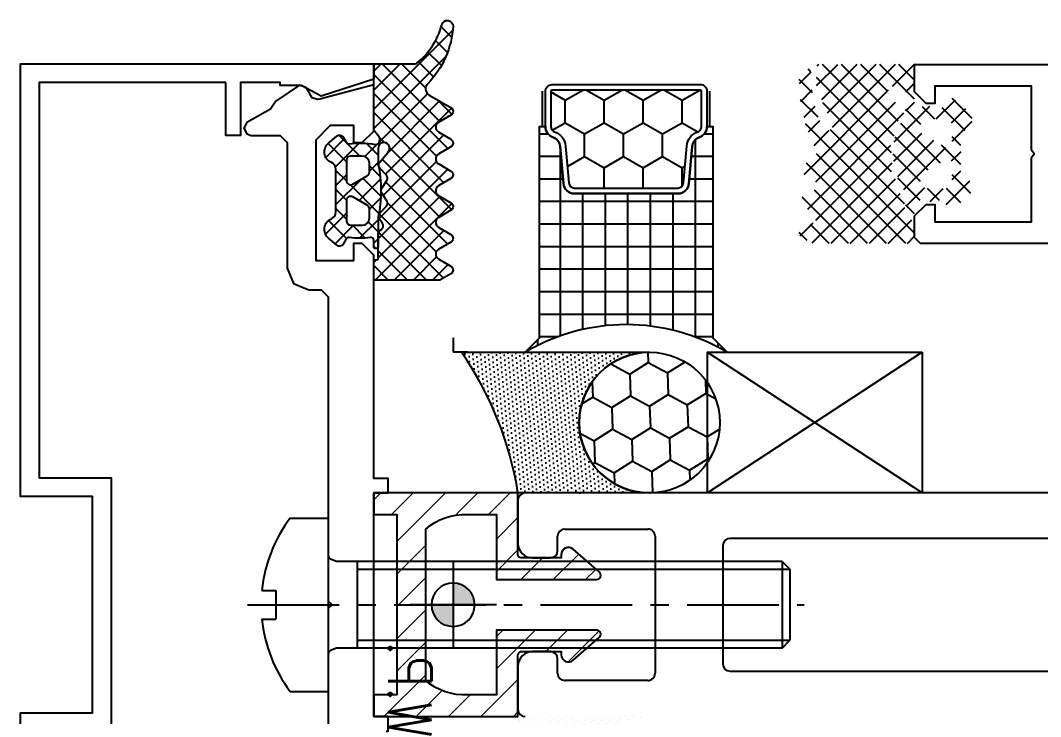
# Model space of a CAD drawing. Header units: inches. Extents: x 24920 to 61775, y 10942 to 38819.
# Drawn here: x 56554.1 to 56624.8, y 29311.5 to 29359.7 of the extents above; entities that cross this region are included whole.
import ezdxf
from ezdxf.enums import TextEntityAlignment as Align

# ---------------------------------------------------------------- set-up
doc = ezdxf.new("R2010")
doc.units = ezdxf.units.IN
doc.header["$MEASUREMENT"] = 0
doc.linetypes.add('CENTER', pattern=[50.800000000000004, 31.75, -6.349999999999999, 6.349999999999999, -6.349999999999999])
for name, color, linetype in [('2ACCESSORY', 201, 'Continuous'), ('2AI.EXTRUSION', 3, 'Continuous'), ('2GASK', 6, 'Continuous'), ('2SEAL', 34, 'Continuous'), ('6', 6, 'Continuous'), ('BZ标注', 1, 'Continuous'), ('EXTRN', 3, 'Continuous'), ('PJ', 13, 'Continuous'), ('STEEL', 34, 'Continuous'), ('TEXT', 2, 'Continuous'), ('ZX', 1, 'CENTER'), ('图层1', 5, 'Continuous'), ('细线', 4, 'Continuous')]:
    doc.layers.add(name, color=color, linetype=linetype)
doc.layers.add('G-TTLB-TEXT', color=4, linetype='Continuous', lineweight=35)
doc.layers.add('Z-FJ', color=4, linetype='Continuous', lineweight=9)
doc.styles.add('RomanS', font='romans.shx', dxfattribs={"width": 0.7})
pattern_1 = [(31.9999999830747, (60351.3537456461, 18309.65115329987), (0.2881042457409463, -0.1761008857401778), [0, -0.3020140107643148])]

# ---------------------------------------------------------------- blocks, each defined once
blk = doc.blocks.new('SFL MARK 1')
h = blk.add_hatch(color=256)
h.paths.add_polyline_path([(0, 5.551115123125783e-17), (1.5, 0, 0.4142135623730951), (0, 1.5)])
h.paths.add_polyline_path([(-1.5, 0, 0.4142135623730951), (0, -1.5), (0, 0)])
for p, q in [((0, -3), (0, 3)), ((-3, 0), (3, 0))]:
    blk.add_line(p, q)
blk.add_circle((0, 0), 1.5)
at = {"layer": 'TEXT', "color": 7, "style": 'RomanS', "width": 0.8}
for tag, p in [('LEVEL', (2, 7.499999999999935)), ('SFL', (2, 2.999999999999935))]:
    blk.add_attdef(tag, text='', height=3, dxfattribs=at).set_placement(p, align=Align.MIDDLE_LEFT)
blk = doc.blocks.new('A$C1E270AA6')
at = {"layer": '2GASK'}
h = blk.add_hatch(dxfattribs=at)
h.set_pattern_fill('ANSI37', color=8, scale=7.5, style=0)
h.set_pattern_definition([(45, (-25.53311328680138, 9.499997999999367), (-0.6629126073623882, 0.6629126073623883), []), (135, (-25.53311328680138, 9.499997999999367), (-0.6629126073623883, -0.6629126073623882), [])])
edge = h.paths.add_edge_path()
edge.add_arc((9.66689728586563, 6.869107069213778), 0.200000000003925, 141.0661272338987, 180, ccw=False)
edge.add_arc((13.46973508244533, 3.796890045023275), 5.088772110751271, 104.7970085690607, 141.0661272335635, ccw=False)
edge.add_arc((12.06831948551698, 9.102156720225965), 0.3984694704377894, 284.7970085692513, 450.0000000143323)
edge.add_arc((12.44904611895891, 3.247039397655135), 6.265165644033662, 93.48394261732015, 134.1784952984322)
edge.add_arc((7.729323994166528, 8.093795558190708), 0.5000000000131325, 209.9999999991817, 315.00000001867767, ccw=False)
edge.add_line((7.296311292259361, 7.843795558190324), (6.426704907066323, 9.349997999986956))
edge.add_arc((6.166897285914025, 9.199997999981331), 0.300000000017505, 29.99999999931008, 149.9999999966787)
edge.add_line((5.907089664772229, 9.349998000005145), (5.417859180123287, 8.5026259441147))
edge.add_arc((5.066897285863508, 8.705253888268997), 0.4052558882664258, 209.9999999992849, 329.99999999655756, ccw=False)
edge.add_line((4.715935391589028, 8.502625944140165), (4.226704907069234, 9.349997999986956))
edge.add_arc((3.966897285916794, 9.19999799998255), 0.3000000000170193, 29.99999999909496, 149.999999996091)
edge.add_line((3.707089664776959, 9.349998000008782), (3.217859180124378, 8.50262594411106))
edge.add_arc((2.866897285867609, 8.705253888268471), 0.4052558882653762, 209.9999999986912, 329.99999999596383, ccw=False)
edge.add_line((2.515935391591938, 8.502625944143801), (2.026704907072144, 9.349997999986954))
edge.add_arc((1.766897285919704, 9.199997999982548), 0.3000000000170194, 29.99999999909496, 149.9999999960909)
edge.add_line((1.507089664779869, 9.349998000008782), (1.017859180127289, 8.50262594411106))
edge.add_arc((0.6668972858705189, 8.705253888269977), 0.4052558882661291, 209.9999999988755, 329.9999999957794, ccw=False)
edge.add_line((0.3159353915948486, 8.502625944143801), (-0.1732950929322215, 9.349997999986954))
edge.add_arc((-0.4331027140846615, 9.199997999982548), 0.3000000000170194, 29.99999999909496, 149.9999999960909)
edge.add_line((-0.6929103352244965, 9.349998000008782), (-1.182140819877077, 8.50262594411106))
edge.add_arc((-1.533102714133847, 8.705253888268473), 0.4052558882653771, 209.9999999986914, 329.9999999959636, ccw=False)
edge.add_line((-1.884064608409517, 8.502625944143801), (-2.373295092934768, 9.349997999983316))
edge.add_arc((-2.633102714089166, 9.19999799998132), 0.3000000000175098, 29.99999999850964, 149.9999999958747)
edge.add_line((-2.892910335228862, 9.349998000008782), (-3.382140819879623, 8.502625944114698))
edge.add_arc((-3.733102714139402, 8.705253888268997), 0.4052558882664259, 209.999999999285, 329.99999999655756, ccw=False)
edge.add_line((-4.084064608413883, 8.502625944140163), (-4.573295092931858, 9.349997999983316))
edge.add_arc((-4.833102714085832, 9.199997999980543), 0.3000000000175317, 29.99999999867839, 149.999999998113)
edge.add_line((-5.092910335231409, 9.349997999997868), (-5.533102714134202, 8.587562434680876))
edge.add_line((-5.533102714134202, 8.587562434680876), (-5.533102714134202, 3.999999880794348))
edge.add_line((-5.533102714134202, 3.999999880794348), (-4.233102714138568, 3.999999880787072))
edge.add_arc((-4.233102714137658, 4.099999880786527), 0.0999999999994543, 269.9999999994789, 359.9999999994789)
edge.add_line((-4.133102714138204, 4.099999880785617), (-4.133102714132747, 4.184020742672146))
edge.add_arc((-4.013814188181232, 4.192010311733444), 0.1195557846257151, 99.28438966626572, 183.831767717422, ccw=False)
edge.add_line((-4.033102714066899, 4.30999988079202), (-2.306656052339804, 4.308707855179819))
edge.add_arc((-2.309121351590822, 4.570992571812994), 0.2622963024515254, 270.5385257846182, 328.0631627093725)
edge.add_line((-2.086528378205458, 4.432242009726906), (-2.019728079370452, 4.531277525569749))
edge.add_arc((-1.771016807459315, 4.363519654627989), 0.3000000000642795, 56.00000000577171, 146.0000000311943, ccw=False)
edge.add_line((-1.603258936407201, 4.61223092646469), (-1.258781900177837, 4.379878231717157))
edge.add_arc((-1.096131946126583, 4.686973262248095), 0.3475087989241033, 242.0924950975774, 307.9075049007684)
edge.add_line((-0.8826265179354778, 4.412787563382153), (-0.4047056001377313, 4.874310428989703))
edge.add_arc((-0.1963080890340905, 4.658508488943351), 0.2999999999366023, 55.99999999786792, 134.0000000026501, ccw=False)
edge.add_line((-0.02855021801906332, 4.907219760651061), (0.4991394147714345, 4.551288609050972))
edge.add_arc((0.6668972859163027, 4.871447952208326), 0.3614480714321309, 242.3462512769978, 297.6537487279727)
edge.add_line((0.834655157088946, 4.551288609065524), (1.362344789833969, 4.907219760632871))
edge.add_arc((1.530102660860894, 4.658508488910595), 0.2999999999553304, 45.99999999865071, 124.00000000246041, ccw=False)
edge.add_line((1.738500171972646, 4.874310428975151), (2.216421089830419, 4.412787563331222))
edge.add_arc((2.426352834133265, 4.672524194324502), 0.3339677450679547, 231.0531754410079, 304.9468245510197)
edge.add_line((2.61765488373976, 4.398776170473867), (3.341813809613541, 5.006417658027204))
edge.add_arc((3.598928853463836, 4.699999880776634), 0.3999999999866489, -89.9999999999394, 129.9999999970571, ccw=False)
edge.add_line((3.598928853464258, 4.299999880789984), (2.532373096452375, 4.299999880782708))
edge.add_arc((0.6668972858556153, -4.3000001191936), 8.799999999972394, 77.76124423215884, 102.2387557678412)
edge.add_line((-1.198578524741151, 4.299999880782707), (-3.233102714138568, 4.299999880789983))
edge.add_arc((-3.233102714139477, 4.199999880790529), 0.0999999999994543, 89.9999999994789, 179.9999999994789)
edge.add_line((-3.333102714138931, 4.199999880791438), (-3.333102714138931, 4.099999880778341))
edge.add_arc((-3.233102714138568, 4.099999880787436), 0.1000000000003638, 180, 269.999999994789)
edge.add_line((-3.233102714138568, 3.999999880787072), (-2.779259142598221, 3.999999880783434))
edge.add_arc((-2.779266344742268, 3.799999880912292), 0.2000000000008195, -7.459054602636684, 89.99793673771279, ccw=False)
edge.add_arc((3.140950701540326, 3.024892295098762), 5.77074213516803, 172.5409461140666, 187.3494246875254)
edge.add_arc((-2.780738706403689, 2.261114709374759), 0.1999999999969469, -60.00000000715238, 7.349165069410901, ccw=False)
edge.add_line((-2.680738706426837, 2.087909628608031), (-3.029530366438394, 1.886534669873072))
edge.add_arc((-2.879530366500223, 1.626727048763247), 0.2999999999469962, 119.9999999922092, 219.9999999950521)
edge.add_line((-3.109343699411966, 1.433890765911201), (-2.628614249444126, 0.8609797167482611))
edge.add_arc((-2.015778694890255, 1.375209804468041), 0.8000000000260272, 219.9999999956823, 337.3801350525072)
edge.add_arc((-0.8157786948631838, 0.8752098044694758), 0.4999999999984097, 89.99999999994787, 157.3801350524282, ccw=False)
edge.add_line((-0.815778694862729, 1.375209804467888), (2.154132744818071, 1.375209804467888))
edge.add_arc((2.154132744807651, 0.8752098044690815), 0.4999999999988063, 22.61986494715029, 89.99999999880589, ccw=False)
edge.add_arc((3.354132744834789, 1.375209804465921), 0.8000000000250302, 202.6198649476403, 320.0000000047962)
edge.add_line((3.966968299392192, 0.8609797167519009), (4.447697749278177, 1.433890765809339))
edge.add_arc((4.217884416315467, 1.626727048704923), 0.3000000000140252, 320.0000000048349, 420.0000000023375)
edge.add_line((4.367884416311881, 1.886534669858522), (4.019092756227565, 2.087909628688068))
edge.add_arc((4.119093922001081, 2.261114036381255), 0.2000000000010258, 172.380935457752, 239.9996143646453, ccw=False)
edge.add_arc((-1.551848762884809, 3.019669829238615), 5.52145067497386, 352.3812454041671, 371.1937226961437)
edge.add_arc((4.060759597603056, 4.130356651868682), 0.2000000000027568, 158.8595246653863, 191.1935682981388, ccw=False)
edge.add_arc((4.200664446144536, 4.076258284495157), 0.3499999999957411, 50.00000000464098, 158.8595246679147, ccw=False)
edge.add_line((4.425640109510368, 4.344373839601759), (4.780285537105101, 4.046790992153547))
edge.add_arc((4.908843059025944, 4.199999880789251), 0.199999999998539, 230.0000000058061, 270.0000000005119)
edge.add_line((4.908843059027731, 3.999999880790711), (9.466897285865343, 3.999999880779798))
edge.add_line((9.466897285865343, 3.999999880779798), (9.466897285861705, 6.869107069214808))
edge = h.paths.add_edge_path(flags=16)
edge.add_line((3.069221212945649, 3.199972873950174), (3.069221212942011, 2.399972873961816))
edge.add_arc((2.769221212942739, 2.399972873961816), 0.2999999999992724, 270, 360, ccw=False)
edge.add_line((2.769221212942739, 2.099972873962543), (1.369221212950379, 2.099972873951629))
edge.add_arc((1.369221212948613, 2.399972873932162), 0.2999999999805327, 149.9999999998182, 270.0000000003372, ccw=False)
edge.add_line((1.109413591830616, 2.549972873923253), (1.68676386107154, 3.549972873988737))
edge.add_arc((1.946571482153125, 3.399972874019259), 0.2999999999381929, 90.0000000003514, 149.9999999999158, ccw=False)
edge.add_line((1.946571482151285, 3.69997287395745), (2.569221212951106, 3.699972873950174))
edge.add_arc((2.569221212945457, 3.199972873949982), 0.5000000000001927, 2.2112089936854318e-11, 89.99999999935272, ccw=False)
edge = h.paths.add_edge_path(flags=16)
edge.add_arc((-0.03077878705214587, 2.399972873991583), 0.3000000000363152, -90.00000000014307, 30.000000000181615, ccw=False)
edge.add_line((-0.0307787870528955, 2.099972873955267), (-1.430778787054351, 2.099972873962543))
edge.add_arc((-1.43077878705396, 2.399972873962205), 0.2999999999996623, 180.0000000000745, 269.9999999999254, ccw=False)
edge.add_line((-1.730778787053623, 2.399972873961815), (-1.730778787057261, 3.199972873946535))
edge.add_arc((-1.230778787056579, 3.199972873949491), 0.5000000000006821, 89.99999999973949, 180, ccw=False)
edge.add_line((-1.230778787057261, 3.699972873950173), (-0.6081290562483446, 3.699972873957449))
edge.add_arc((-0.6081290562491084, 3.399972873843781), 0.300000000113668, 30.000000000178716, 89.99999999985408, ccw=False)
edge.add_line((-0.348321435015805, 3.549972873901425), (0.2290288341141604, 2.549972874010564))
for points in [[(9.466897285861705, 6.869107069214808, -0.1715343877790241), (9.51132293261253, 6.994791676908791, -0.1595883733273474), (12.170086707265, 8.716901802737995, 0.8785445929911838), (12.06831948541731, 9.500626190663754, 0.1794534424334477), (8.082877384884341, 7.740242167703402, -0.4931454261370594), (7.296311292259361, 7.843795558190324), (6.426704907066323, 9.349997999986956, 0.5773502691743171), (5.907089664772229, 9.349998000005145), (5.417859180123287, 8.5026259441147, -0.577350269173759), (4.715935391589028, 8.502625944140165), (4.226704907069234, 9.349997999986956, 0.5773502691721497), (3.707089664776959, 9.349998000008782), (3.217859180124378, 8.50262594411106, -0.5773502691737589), (2.515935391591938, 8.502625944143801), (2.026704907072144, 9.349997999986954, 0.5773502691721489), (1.507089664779869, 9.349998000008782), (1.017859180127289, 8.50262594411106, -0.5773502691716134), (0.3159353915948486, 8.502625944143801), (-0.1732950929322215, 9.349997999986954, 0.5773502691721489), (-0.6929103352244965, 9.349998000008782), (-1.182140819877077, 8.50262594411106, -0.5773502691737565), (-1.884064608409517, 8.502625944143801), (-2.373295092934768, 9.349997999983316, 0.5773502691742963), (-2.892910335228862, 9.349998000008782), (-3.382140819879623, 8.502625944114698, -0.5773502691737583), (-4.084064608413883, 8.502625944140163), (-4.573295092931858, 9.349997999983316, 0.5773502691863363), (-5.092910335231409, 9.349997999997868), (-5.533102714134202, 8.587562434680876), (-5.533102714134202, 3.999999880794348), (-4.233102714138568, 3.999999880787072, 0.4142135623730951), (-4.133102714138204, 4.099999880785617), (-4.133102714132747, 4.184020742672146, -0.3866068749272936), (-4.033102714066899, 4.30999988079202), (-2.306656052339804, 4.308707855179819, 0.2564058785369864), (-2.086528378205458, 4.432242009726906), (-2.019728079370452, 4.531277525569749, -0.4142135625030551), (-1.603258936407201, 4.61223092646469), (-1.258781900177837, 4.379878231717157, 0.2953357094044198), (-0.8826265179354778, 4.412787563382153), (-0.4047056001377314, 4.874310428989703, -0.3541185725541817), (-0.02855021801906332, 4.907219760651061), (0.4991394147714345, 4.551288609050972, 0.2461209599100133), (0.834655157088946, 4.551288609065524), (1.362344789833969, 4.907219760632871, -0.3541185725494057), (1.738500171972646, 4.874310428975151), (2.216421089830419, 4.412787563331222, 0.3340794047549295), (2.61765488373976, 4.398776170473867), (3.341813809613541, 5.006417658027204, -1.428148006702284), (3.598928853464258, 4.299999880789984), (2.532373096452375, 4.299999880782708, 0.1072112534828886), (-1.198578524741151, 4.299999880782708), (-3.233102714138568, 4.299999880789983, 0.4142135623730951), (-3.333102714138931, 4.199999880791438), (-3.333102714138931, 4.099999880778341, 0.4142135623464567), (-3.233102714138568, 3.999999880787072), (-2.779259142598221, 3.999999880783434, -0.4528679381883168), (-2.580958767462562, 3.774036352766416, 0.06470424872335499), (-2.582381697554865, 2.286697849121992, -0.3026281237881196), (-2.680738706426837, 2.087909628608031), (-3.029530366438394, 1.886534669873072, 0.4663076581700986), (-3.109343699411966, 1.433890765911201), (-2.628614249444126, 0.8609797167482611, 0.5622077916431039), (-1.27731715640175, 1.067517496772782, -0.3027756377344749), (-0.815778694862729, 1.375209804467888), (2.154132744818071, 1.375209804467888, -0.3027756377305467), (2.615671206347997, 1.067517496769144, 0.562207791645004), (3.966968299392192, 0.8609797167519009), (4.447697749278177, 1.433890765809339, 0.4663076581417304), (4.367884416311881, 1.886534669858522), (4.019092756227565, 2.087909628688068, -0.3039122576340769), (3.920859626296533, 2.287631276187313, 0.0822697764526488), (3.864564207035528, 4.091531805170235, -0.1420274695296169), (3.87421979954388, 4.202487808390289, -0.5142585604479595), (4.425640109510368, 4.344373839601759), (4.780285537105101, 4.046790992153547, 0.1763269806846462), (4.908843059027731, 3.999999880790711), (9.466897285865343, 3.999999880779798)], [(0.2290288341141604, 2.549972874010564, -0.577350269191513), (-0.0307787870528955, 2.099972873955267), (-1.430778787054351, 2.099972873962543, -0.4142135623723338), (-1.730778787053623, 2.399972873961815), (-1.730778787057261, 3.199972873946535, -0.4142135623744269), (-1.230778787057261, 3.699972873950173), (-0.6081290562483446, 3.699972873957449, -0.2679491924296049), (-0.348321435015805, 3.549972873901425)], [(3.069221212945649, 3.199972873950174), (3.069221212942011, 2.399972873961816, -0.4142135623730951), (2.769221212942739, 2.099972873962543), (1.369221212950379, 2.099972873951629, -0.5773502691926435), (1.109413591830616, 2.549972873923253), (1.68676386107154, 3.549972873988737, -0.2679491924290862), (1.946571482151285, 3.69997287395745), (2.569221212951106, 3.699972873950174, -0.4142135623696722)]]:
    blk.add_lwpolyline(points, format="xyb", close=True, dxfattribs=at)
blk = doc.blocks.new('A$C3EE460D8')
at = {"layer": '2AI.EXTRUSION'}
blk.add_lwpolyline([(-7.750002572312951, -5.499998118728399), (7.749988959170878, -5.499998120591044), (7.749988958705217, -4.499998116865754), (8.74998895963654, -4.499998120591044), (8.74998895963654, -5.499998118728399), (24.23311328561977, -5.499998118728399), (25.03311328636482, -6.299998098984361), (25.03311328683048, -6.899997999891639), (23.83311328664422, -6.899997999891639), (23.8331132857129, -9.499997997656465), (32.23311328561977, -9.49999799951911), (33.23311328561977, -8.49999799951911), (33.23311328561977, -6.899997999891639), (32.03311328589916, -6.899997999891639), (32.03311328683048, -6.299997998401523), (32.83311328617856, -5.49999799951911), (36.03311328589916, -5.49999799951911), (35.0331132854335, -9.239997999742627), (35.01311328588054, -9.389997998252511), (35.14311328623444, -9.779997998848557), (35.82311328547075, -10.15999799966812), (36.0031133168377, -10.63999799825251), (34.90311328554526, -12.27999799884856), (34.3431132864207, -12.64999799989164), (33.43311328673735, -14.30999800004065), (33.03311328636482, -14.49999799951911), (32.64311328576878, -14.30999800004065), (32.53311328729615, -13.98999799974263), (32.5331132854335, -11.99999799951911), (32.03311328636482, -11.49999800138175), (23.3331132857129, -11.49999799765646), (22.27311328565702, -11.05999800004065), (21.8331132857129, -9.99999799951911), (21.83311328664422, -9.149997999891639), (21.33311328664422, -8.649997999891639), (0.2499999990686774, -8.649997999891639), (0.07000000029802322, -8.45999800041318), (-0.07000000076368451, -8.459997998550534), (-0.25, -8.649997999891639), (-21.2668972867541, -8.649997999891639), (-21.76689728582278, -9.149997999891639), (-21.7668972867541, -9.999997997656465), (-22.20689728623256, -11.05999800004065), (-23.26689728582278, -11.49999799951911), (-31.9668972864747, -11.49999800138175), (-32.46689728694037, -11.99999799951911), (-32.46689728507772, -13.98999799974263), (-32.6368972864002, -14.37999800033867), (-32.93689728714526, -14.49999800138175), (-33.3368972861208, -14.3399979993701), (-34.2668972867541, -12.65999799966812), (-34.92689728597179, -12.14999799989164), (-35.9368972866796, -10.55999800004065), (-35.7168972864747, -10.11999799869955), (-35.0868972861208, -9.789998000487685), (-34.93689728714526, -9.409997999668121), (-34.95689728623256, -9.239997999742627), (-35.9668972864747, -5.49999799951911), (-32.76689728582278, -5.49999799951911), (-31.96689728554338, -6.299998000264168), (-31.96689728694037, -6.899997999891639), (-33.16689728666097, -6.899997999891639), (-33.16689728619531, -8.49999799951911), (-32.16689728666097, -9.49999799951911), (-23.76689728628844, -9.49999799951911), (-23.76689728628844, -6.899997999891639), (-24.96689728694037, -6.899997999891639), (-24.96689728740603, -6.299998098984361), (-24.16689728666097, -5.499998118728399), (-8.750002571381629, -5.499998120591044), (-8.750002570915967, -4.499998118728399), (-7.750002571381629, -4.499998120591044)], close=True, dxfattribs=at)
blk = doc.blocks.new('垫块')
h = blk.add_hatch()
h.set_pattern_fill('ANSI31', color=256)
h.set_pattern_definition([(44.99999999999999, (-1498.772061402444, -3048.569073891267), (-1.122532015133644, 1.122532015133644), [])])
edge = h.paths.add_edge_path()
edge.add_line((6.50000208010897, 4.938206821680069), (6.500002079643309, -2.000000059604645))
edge.add_line((6.500002079643309, -2.000000059604645), (2.000002540182322, -1.999998688697815))
edge.add_line((2.000002540182322, -1.999998688697815), (2.000002541113645, -3.999998688697815))
edge.add_arc((6.158071774160572, -4.188568134660271), 4.162342871840575, 177.4034016515988, 220.6481670314939)
edge.add_line((3.00000254670158, -6.899969421327114), (13.49999407632276, -6.899970788508654))
edge.add_arc((10.34192484995195, -4.188569518362479), 4.162342860253184, 319.3518331312911, 362.5965985576137)
edge.add_line((14.49999407073483, -4.000000057742), (14.49999407073483, -2.000000055879354))
edge.add_line((14.49999407073483, -2.000000055879354), (10.00000208057463, -2.000000057742))
edge.add_line((10.00000208057463, -2.000000057742), (10.00000207964331, 4.938206821680069))
edge.add_arc((10.30000207967458, 4.938206821949167), 0.3000000000312717, 41.00000003701308, 180.000000051394, ccw=False)
edge.add_line((10.52641495363787, 5.135024530813098), (12.09721180796623, 3.328029457479715))
edge.add_arc((11.71985701709013, 2.999999942894293), 0.5000000006362936, -90.00000005864962, 40.99999995030771, ccw=False)
edge.add_line((11.71985701657832, 2.499999942258), (11.50000208010897, 2.499999942258))
edge.add_line((11.50000208010897, 2.499999942258), (11.50000208010897, -0.3000000566244125))
edge.add_arc((11.70000207982957, -0.3000000561587512), 0.1999999997206032, 180.0000001334021, 270.0000001334021)
edge.add_line((11.70000208029523, -0.5000000558793545), (15.99999407073483, -0.5000000558793545))
edge.add_line((15.99999407073483, -0.5000000558793545), (15.99999407632276, -10.5))
edge.add_line((15.99999407632276, -10.5), (14.49999407632276, -10.5))
edge.add_line((14.49999407632276, -10.5), (14.49999407539144, -8.899970788508654))
edge.add_line((14.49999407539144, -8.899970788508654), (2.000002545770258, -8.899969421327114))
edge.add_line((2.000002545770258, -8.899969421327114), (2.000002544838935, -10.49999863281846))
edge.add_line((2.000002544838935, -10.49999863281846), (0.5000025467015803, -10.49999863281846))
edge.add_line((0.5000025467015803, -10.49999863281846), (0.5000025401823223, -0.4999986886978149))
edge.add_line((0.5000025401823223, -0.4999986886978149), (4.76053483877331, -0.5000000558793545))
edge.add_arc((4.765888900999919, -0.2630492685710638), 0.2370112689058164, 268.7055836339824, 351.030824020509)
edge.add_line((5.000002080574632, -0.3000000566244125), (5.00000208010897, 2.499999942258))
edge.add_line((5.00000208010897, 2.499999942258), (4.780147144570947, 2.499999944120646))
edge.add_arc((4.780147143012586, 2.999999944178743), 0.5000000000580975, 139.0000001871213, 270.00000017857496, ccw=False)
edge.add_line((4.402792351786047, 3.328029457479715), (5.973589206114411, 5.135024532675743))
edge.add_arc((6.200002079700937, 4.938206822804115), 0.3000000004080342, -2.1467690203280654e-07, 138.9999997705309, ccw=False)
at = {"layer": '细线', "color": 8}
blk.add_lwpolyline([(6.50000208010897, 4.938206821680069), (6.500002079643309, -2.000000059604645), (2.000002540182322, -1.999998688697815), (2.000002541113645, -3.999998688697815, 0.1909626433816955), (3.00000254670158, -6.899969421327114), (13.49999407632276, -6.899970788508654, 0.1909626435916614), (14.49999407073483, -4.000000057742), (14.49999407073483, -2.000000055879354), (10.00000208057463, -2.000000057742), (10.00000207964331, 4.938206821680069, -0.6937246843519496), (10.52641495363787, 5.135024530813098), (12.09721180796623, 3.328029457479715, -0.6432216140696068), (11.71985701657832, 2.499999942258), (11.50000208010897, 2.499999942258), (11.50000208010897, -0.3000000566244125, 0.414213562373095), (11.70000208029523, -0.5000000558793545), (15.99999407073483, -0.5000000558793545), (15.99999407632276, -10.5), (14.49999407632276, -10.5), (14.49999407539144, -8.899970788508654), (2.000002545770258, -8.899969421327114), (2.000002544838935, -10.49999863281846), (0.5000025467015803, -10.49999863281846), (0.5000025401823223, -0.4999986886978149), (4.76053483877331, -0.5000000558793545, 0.3755030478429103), (5.000002080574632, -0.3000000566244125), (5.00000208010897, 2.499999942258), (4.780147144570947, 2.499999944120646, -0.6432216139616325), (4.402792351786047, 3.328029457479715), (5.973589206114411, 5.135024532675743, -0.6937246841633974)], format="xyb", close=True, dxfattribs=at)
blk = doc.blocks.new('A$C2E23605A')
at = {"layer": 'EXTRN'}
blk.add_lwpolyline([(-36.20002114574891, -15.7499021977419), (-36.20002114539966, -28.69999186694622), (-8.800021147821099, -28.69999186694622), (-8.800021147821099, -23.6999041698291), (8.799888539040694, -23.69990417553345), (8.799888542387635, -28.6999918743968), (36.19998942967504, -28.69999186322093), (36.19998942641541, -15.7499021977419), (32.53309214848559, -15.7499021977419), (32.53309214848559, -14.74990219809115), (36.19998942618258, -14.74990219809115), (36.19998942548409, -11.99990416876972), (35.99998942762613, -11.99990416690707), (35.99998942669481, -10.55990416556597), (35.23998942552134, -9.139904167503119), (36.42998942313716, -5.499904170632362), (37.49998942716047, -5.499904168769717), (37.49998942622915, -29.9999918602407), (7.49988854303956, -29.99999187514186), (7.49988853969262, -24.99990417633671), (-7.500021143758204, -24.99990417051595), (-7.500021146610379, -29.99999186769128), (-37.50002114567906, -29.99999186769128), (-37.50002114661038, -5.499904174357653), (-36.43002114584669, -5.499904174357653), (-35.24002114729956, -9.139904171228409), (-36.00002114474773, -10.52990417554975), (-36.0000211452134, -11.99990417435765), (-36.20002114586532, -11.99990417435765), (-36.20002114574891, -14.74990219809115), (-32.53312386781909, -14.74990219809115), (-32.53312386781909, -15.7499021977419), (-36.20002114574891, -15.7499021977419)], dxfattribs=at)
blk = doc.blocks.new('20191220175522')
at = {"layer": '6', "ltscale": 10}
for p, q in [((-2.430926542729139e-06, -3.715336788445711e-06), (-9.750050405651564, -14.9015886306297)), ((-9.750049970723921, -3.715336788445711e-06), (-2.430955646559596e-06, -14.88709303172072))]:
    blk.add_line(p, q, dxfattribs=at)
blk.add_lwpolyline([(-9.750049970723921, -3.715336788445711e-06), (-2.430926542729139e-06, -3.715336788445711e-06), (-2.430926542729139e-06, -14.88709303509677), (-9.750049970723921, -14.88709303509677)], close=True, dxfattribs=at)
blk = doc.blocks.new('m6X32')
at = {"layer": 'PJ'}
for p, q in [((-3, 31.45850000000792), (-2.458500000007916, 32)), ((-2.458500000007916, 2), (-2.458500000007916, 32)), ((-2.458500000007916, 32), (2.458500000007916, 32)), ((2.458500000007916, 2), (2.458500000007916, 32)), ((3, 31.45850000000792), (2.458500000007916, 32)), ((-3, 31.45850000000792), (-3, 0.571428571420256)), ((-3, 31.45850000000792), (3, 31.45850000000792)), ((3, 31.45850000000792), (3, 0.571428571420256)), ((-3, 2), (3, 2)), ((-6, 0), (6, 0)), ((-6, -2.650125628919341), (-6, 0)), ((-3, 0.571428571420256), (-3.168301216559485, 0.1561081805848517)), ((3, 0.571428571420256), (3.168301216559485, 0.1561081805848517)), ((6, -2.650125628919341), (6, 0)), ((-1, -3.650125628919341), (1, -3.650125628919341)), ((-1, -4.599999999976717), (-1, -3.650125628919341)), ((1, -4.599999999976717), (1, -3.650125628919341))]:
    blk.add_line(p, q, dxfattribs=at)
for centre, radius, start, end in [((-3.399999999994179, 0.25), 0.25, 270, 337.940621609038), ((3.399999999994179, 0.25), 0.25, 202.059378390962, 270), ((0, 5.349874371080659), 10, 233.130102353489, 264.2608295223296), ((0, 5.349874371080659), 10, 275.7391704776704, 306.869897646511)]:
    blk.add_arc(centre, radius, start, end, dxfattribs=at)
at = {"layer": 'ZX', "ltscale": 0.2}
blk.add_line((0, -5.599999999976717), (0, 33), dxfattribs=at)
blk = doc.blocks.new('A$C3F1C6E1E')
at = {"layer": '图层1', "color": 8}
for p, q in [((-7.749989612901106, -135.9999999892898), (-7.749989583913702, -182.9999967989279)), ((-4.599985438748251, -135.9999999844003), (-4.599985408014613, -168.7999968004297)), ((4.599985408014622, -168.7999968004297), (4.599985438748274, -135.9999999844003)), ((-4.099985408014613, -169.299996799964), (4.152233434471728e-15, -169.299996799964)), ((4.152233434471728e-15, -169.299996799964), (4.099985408014622, -169.299996799964)), ((-4.749989531352181, -173.9999968631309), (3.108624468950438e-15, -173.9999974807724)), ((3.108624468950438e-15, -173.9999974807724), (4.749989531293981, -173.9999968631309)), ((-5.249989597941747, -180.2499968021875), (-5.249989596311932, -174.4999968630145)), ((5.249989596311937, -174.4999968629563), (5.249989597941751, -180.2499968021293)), ((-3.749989588977767, -180.7499968106858), (-4.749989602132699, -180.7499968023039)), ((4.749989602132702, -180.7499968023039), (3.749989588977771, -180.7499968106858)), ((-3.249989591073243, -182.4999968130141), (-3.249989593168719, -181.2499968099874)), ((3.249989593168722, -181.2499968099874), (3.249989591073246, -182.4999968130141)), ((-7.249989586300216, -183.4999967986369), (-4.249989591538905, -183.4999968130141)), ((4.249989591538907, -183.4999968130141), (7.249989586300218, -183.4999967986369))]:
    blk.add_line(p, q, dxfattribs=at)
for centre, radius, start, end in [((-4.09998540801475, -168.7999967999641), 0.4999999999998632, 180.0000000533446, 270.0000000000156), ((4.099985408014759, -168.7999967999641), 0.4999999999998579, 269.9999999999843, 359.9999999466555), ((-4.749989596326481, -174.4999968631164), 0.4999999999854507, 89.9999925544937, 179.9999999883273), ((4.749989596326488, -174.4999968631164), 0.4999999999854523, 1.83427931817204e-08, 90.00000745217642), ((-4.749989597956299, -180.2499968023185), 0.4999999999854481, 179.9999999849923, 269.9999995214199), ((4.749989597927199, -180.2499968022894), 0.5000000000145519, 270.0000004819152, 1.834279318065274e-08), ((-3.749989593168719, -181.2499968106858), 0.4999999999999996, 8.004127933608699e-08, 89.99999951975232), ((3.749989593168722, -181.2499968106858), 0.5, 90.00000048024768, 179.9999999199587), ((-7.249989583902788, -182.9999967986259), 0.5000000000109139, 180.0000000346012, 269.999999725275), ((-4.249989591306075, -182.4999968127813), 1.000000000232831, 269.9999999866598, 359.9999999866598), ((4.249989591306076, -182.4999968127813), 1.00000000023283, 180.0000000133402, 270.0000000133402), ((7.249989583902789, -182.9999967986259), 0.5000000000109139, 270.000000274725, 359.9999999653988)]:
    blk.add_arc(centre, radius, start, end, dxfattribs=at)
blk = doc.blocks.new('A$C733F4AF4')
at = {"layer": '2GASK'}
h = blk.add_hatch(dxfattribs=at)
h.set_pattern_fill('ANSI37', color=8, scale=7.5, style=0)
h.set_pattern_definition([(45.00000000000001, (-28.80000966412626, -66.80000306000147), (-0.6629126073623882, 0.6629126073623883), []), (135, (-28.80000966412626, -66.80000306000147), (-0.6629126073623883, -0.6629126073623882), [])])
edge = h.paths.add_edge_path()
edge.add_line((6.199993335741965, -2.760002202903706), (4.699997150439231, -2.760002202903706))
edge.add_ellipse((4.399978839892356, -2.760002202903706), major_axis=(-0.2121449818678283, 0.2121449818678282), ratio=0.9999999999999865, start_angle=45.0000000000004, end_angle=225.0000000000004, ccw=False)
edge.add_line((4.099960529345481, -2.760002202903706), (3.495319545349503, -2.760002202903706))
edge.add_ellipse((3.500060589322857, -2.459939572581789), major_axis=(-0.2122028034855872, 0.2122028034855871), ratio=0.9999999999999853, start_angle=45.01852134877902, end_angle=134.0947916156249, ccw=False)
edge.add_ellipse((0.1600116730032823, -1.67373210860751), major_axis=(2.22031120929291, 2.22031120929291), ratio=0.9999999999999991, start_angle=300.4978757498804, end_angle=329.5021242500512)
edge.add_line((3.199960522340007, -0.8874276347305567), (3.199960522340007, -0.7600396342422755))
edge.add_line((3.199960522340007, -0.7600396342422755), (3.699960522340007, -0.471358603968838))
edge.add_ellipse((3.549922576603421, -0.2115368655759085), major_axis=(0.2121540960044312, 0.2121540960044312), ratio=1, start_angle=255.004927563055, end_angle=354.9896908421327)
edge.add_line((3.779794506715007, -0.018721885218838), (2.963388256715461, 0.9541937641952244))
edge.add_ellipse((2.350564803798989, 0.4400344174282509), major_axis=(-0.5656467176214321, 0.5656467176214321), ratio=0.9999999999999982, start_angle=264.9966757584949, end_angle=382.3843929723604)
edge.add_ellipse((1.150636293690695, 0.9399640707670187), major_axis=(-0.3535263056067423, 0.3535263056067423), ratio=0.9999999999999689, start_angle=135.0003365319291, end_angle=202.377612876287, ccw=False)
edge.add_line((1.150639230260822, 0.4400023747330124), (-1.150613201123633, 0.4400023747330124))
edge.add_ellipse((-1.150623587079281, 0.9400049155592569), major_axis=(0.353555187304372, 0.3535551873043721), ratio=0.9999999999999942, start_angle=157.6208604551545, end_angle=225.0011901368018, ccw=False)
edge.add_ellipse((-2.350642171884829, 0.4399438303153147), major_axis=(0.5657123725756756, 0.5657123725756756), ratio=1, start_angle=337.6227690535853, end_angle=454.9969352835861)
edge.add_line((-2.963479412061133, 0.9542311955337937), (-3.779824626904883, -0.01868445388026885))
edge.add_ellipse((-3.550078339645552, -0.2115418133726052), major_axis=(-0.212105301229752, 0.2121053012297521), ratio=0.9999999999999948, start_angle=4.988684236477848, end_angle=105.0017112578015)
edge.add_line((-3.700051677686133, -0.4713211726302688), (-3.200051677686133, -0.7600022029037063))
edge.add_line((-3.200051677686133, -0.7600022029037063), (-3.200051677685224, -0.8873902033883496))
edge.add_ellipse((-0.155911388163986, -1.673694677268941), major_axis=(-2.223180697551303, 2.223180697551303), ratio=0.9999999999999989, start_angle=30.51700324279786, end_angle=58.1975255119388)
edge.add_ellipse((-3.509002004224385, -2.460002202904434), major_axis=(0.2121320343559691, 0.2121320343559692), ratio=0.9999999999999919, start_angle=225.0000000000002, end_angle=328.1975255115934, ccw=False)
edge.add_line((-3.509002004224385, -2.760002202903706), (-4.159744060498724, -2.760002202903706))
edge.add_ellipse((-3.970046683451983, -3.03001378465342), major_axis=(-0.2333359692987306, 0.2333359692987306), ratio=0.9999999999999926, start_angle=-9.909935516176803, end_angle=134.9999806538693)
edge.add_line((-3.970046794873269, -3.3600006770248), (-2.752126856677478, -3.3600006770248))
edge.add_ellipse((-2.752126856677933, -3.660000677024073), major_axis=(-0.2121320343560285, 0.2121320343560285), ratio=0.999999999999975, start_angle=279.1587870949511, end_angle=314.99999999999926, ccw=False)
edge.add_ellipse((-4.446861021278892e-05, 0.1500761612514907), major_axis=(3.111318204798863, 3.111318204798863), ratio=0.9999999999999992, start_angle=189.1587870960169, end_angle=260.0778842702289)
edge.add_ellipse((2.815972948991657, -3.8600006770248), major_axis=(0.3535533905932457, 0.3535533905932457), ratio=0.9999999999999676, start_angle=404.99999999994884, end_angle=440.0778842701275, ccw=False)
edge.add_line((2.815972948991657, -3.3600006770248), (4.099960529345026, -3.3600006770248))
edge.add_ellipse((4.099960529345481, -4.010002202903706), major_axis=(0.4596204867305732, 0.4596204867305732), ratio=0.9999999999999988, start_angle=225, end_angle=405, ccw=False)
edge.add_ellipse((4.0999604326189, -4.260070216441818), major_axis=(0.2827956985999835, 0.2827956985999835), ratio=0.9999999999999967, start_angle=164.9937435370383, end_angle=225.0000138573655, ccw=False)
edge.add_line((3.753586017626731, -4.459999151145894), (3.472152912157526, -3.972602910911519))
edge.add_ellipse((2.606092360663752, -4.472668988077203), major_axis=(0.7071516670369721, 0.707151667036972), ratio=0.9999999999999816, start_angle=345.0022716706787, end_angle=404.172843667923)
edge.add_ellipse((2.615673112907643, -3.811301065674343), major_axis=(-0.2394448590158755, 0.2394448590158755), ratio=0.9999999999999876, start_angle=-45.82171138057691, end_angle=41.99748697434638)
edge.add_line((2.277511798876731, -3.793563909446675), (2.270004474657981, -3.93733221999355))
edge.add_ellipse((1.998208610520123, -3.923018083343777), major_axis=(0.1924550418542754, 0.1924550418542754), ratio=0.9999999999999845, start_angle=195.0109902744952, end_angle=311.9853013343452, ccw=False)
edge.add_line((1.862167560595481, -4.158752508079488), (1.676071369189231, -4.051315374290425))
edge.add_ellipse((1.51808341148535, -4.32503608159459), major_axis=(-0.2234761960334867, 0.2234761960334868), ratio=0.999999999999996, start_angle=-74.99297156560856, end_angle=26.99668714504691)
edge.add_line((1.217514240282981, -4.227356023704488), (1.173019611377185, -4.3642731379623))
edge.add_ellipse((0.8877080423162624, -4.271574735859758), major_axis=(0.212126949245289, 0.212126949245289), ratio=0.9999999999999833, start_angle=180.0005388141072, end_angle=297.0008984502685, ccw=False)
edge.add_line((0.6755830879392306, -4.483703679954488), (0.5341646309084354, -4.342315740505001))
edge.add_ellipse((0.3107147557429926, -4.565695360335667), major_axis=(-0.2234147502603349, 0.223414750260335), ratio=0.9999999999999977, start_angle=269.9909913419256, end_angle=372.0104362713629)
edge.add_line((0.04570027543923061, -4.393661565696675), (-0.03272990034201939, -4.514404363548238))
edge.add_ellipse((-0.2843316373064226, -4.351003180348926), major_axis=(-0.2121360185286463, 0.2121360185286463), ratio=0.9999999999999967, start_angle=75.0002534231707, end_angle=191.9985416800955, ccw=False)
edge.add_line((-0.5441434745607694, -4.501007146751363), (-0.6441190604982694, -4.327850408473751))
edge.add_ellipse((-0.9178194078021988, -4.485887894566986), major_axis=(0.2234812376076233, 0.2234812376076233), ratio=0.9999999999999961, start_angle=345.0025931386926, end_angle=446.997377555369)
edge.add_line((-1.129287517529519, -4.251007146751363), (-1.236282146435769, -4.347335882102925))
edge.add_ellipse((-1.437009630722059, -4.124427660699439), major_axis=(0.2121079891442837, 0.2121079891442837), ratio=0.9999999999999926, start_angle=149.9954755450796, end_angle=267.0028417971297, ccw=False)
edge.add_line((-1.726760662060769, -4.2020416926498), (-1.780410564404519, -4.001876897727925))
edge.add_ellipse((-2.0701905653832, -4.079531190021953), major_axis=(0.2121351433389166, 0.2121351433389166), ratio=0.9999999999999813, start_angle=330.0014712014908, end_angle=431.9968295502055)
edge.add_line((-2.206374919873269, -3.812217779075581), (-2.343826091748269, -3.882247991477925))
edge.add_ellipse((-2.480000985734478, -3.614886019255209), major_axis=(-0.2121627040074121, 0.2121627040074121), ratio=0.9999999999999903, start_angle=45.011172098094505, end_angle=161.9910103678752, ccw=False)
edge.add_line((-2.780044353467019, -3.61494452468105), (-2.780044353467019, -3.459999151145894))
edge.add_line((-2.780044353467019, -3.459999151145894), (-4.052444255810769, -3.459999151145894))
edge.add_ellipse((-4.052521451118992, -2.960069246182684), major_axis=(0.3535038301312338, 0.3535038301312338), ratio=0.9999999999999869, start_angle=142.1736709308907, end_angle=225.0088471708821, ccw=False)
edge.add_ellipse((-4.846222118772857, -3.060044697860576), major_axis=(-0.2121620831164136, 0.2121620831164136), ratio=0.9999999999999808, start_angle=232.1884997833595, end_angle=314.9970103609463)
edge.add_line((-4.846206462842019, -2.760002202903706), (-6.200027263623269, -2.760002202903706))
edge.add_line((-6.200027263623269, -2.760002202903706), (-6.200027263622815, -9.859997948035016))
edge.add_line((-6.200027263623269, -9.859997948035016), (-5.766982830029519, -10.60999794803502))
edge.add_ellipse((-5.507186687451394, -10.46002633803437), major_axis=(-0.2121149682422687, 0.2121149682422688), ratio=0.9999999999999997, start_angle=74.99640016376578, end_angle=195.0035998362342)
edge.add_line((-5.247390544873269, -10.60999794803502), (-4.759536540967019, -9.764996727335529))
edge.add_ellipse((-4.404464519482644, -9.970040834527026), major_axis=(-0.289930359168688, 0.289930359168688), ratio=0.9999999999999956, start_angle=-104.99477450656872, end_angle=14.994774507009424, ccw=False)
edge.add_line((-4.049392497998269, -9.76499672733189), (-3.561542308789285, -10.60999794803502))
edge.add_ellipse((-3.30174616621116, -10.46002633803437), major_axis=(-0.2121149682422687, 0.2121149682422688), ratio=0.9999999999999997, start_angle=74.99640016376578, end_angle=195.0035998362342)
edge.add_line((-3.041950023633035, -10.60999794803502), (-2.554034984570535, -9.76499672733189))
edge.add_ellipse((-2.19896296308616, -9.96998528664335), major_axis=(-0.2899107189202248, 0.2899107189202248), ratio=1, start_angle=-105.00149681819721, end_angle=15.00149681819721, ccw=False)
edge.add_line((-1.843890941601785, -9.76499672733189), (-1.356036937695535, -10.60999794803502))
edge.add_ellipse((-1.09624079511741, -10.46002633803437), major_axis=(-0.2121149682422687, 0.2121149682422688), ratio=0.9999999999999997, start_angle=74.99640016376578, end_angle=195.0035998362342)
edge.add_line((-0.836444652539285, -10.60999794803502), (-0.3741002809256315, -9.809176502152695))
edge.add_ellipse((0.05973202364839381, -10.07823666705008), major_axis=(-0.3609735730122319, 0.3609735730122319), ratio=0.9999999999999959, start_angle=-71.66142949464859, end_angle=13.193061462974015, ccw=False)
edge.add_ellipse((5.090066048343942, -0.05921717779347091), major_axis=(7.566352960209858, 7.566352960209858), ratio=0.9999999999999992, start_angle=198.3398144241779, end_angle=224.9993622795815)
edge.add_line((5.089946949023215, -10.75965615116002), (5.759990894335715, -10.75965615116002))
edge.add_ellipse((5.760070018764964, -10.55978407545626), major_axis=(-0.1413309111744406, 0.1413309111744406), ratio=0.9999999999999569, start_angle=134.9773180140358, end_angle=225.037983302425)
edge.add_line((5.959942066210715, -10.5596515735233), (5.959942066210715, -10.4596530994022))
edge.add_ellipse((5.360073011899658, -10.45952368409417), major_axis=(-0.4241714859987685, 0.4241714859987686), ratio=0.99999999999999, start_angle=224.9876390509121, end_angle=315.0101752414562)
edge.add_line((5.359966480273215, -9.85965462528111), (4.749981128710715, -9.859654625284747))
edge.add_ellipse((4.750020683635739, -3.559462836245075), major_axis=(-4.454908336892562, 4.454908336892562), ratio=0.9999999999999981, start_angle=106.9278727881584, end_angle=134.9996402759886, ccw=False)
edge.add_ellipse((1.949978066792028, -8.80965672379898), major_axis=(0.2474878380425376, 0.2474878380425376), ratio=0.9999999999999857, start_angle=21.00158388863099, end_angle=196.9252076205726, ccw=False)
edge.add_line((2.092327320116965, -8.48991127811314), (4.30082341386651, -9.473202904089703))
edge.add_ellipse((4.707640763162999, -8.559209791037574), major_axis=(-0.7074191707885688, 0.7074191707885688), ratio=0.9999999999999485, start_angle=111.0062052023584, end_angle=134.995471735184)
edge.add_line((4.707561695116965, -9.559651573523297), (5.999981128711624, -9.559651573523297))
edge.add_ellipse((5.999967391999235, -9.359625628148933), major_axis=(0.141439702720735, 0.141439702720735), ratio=0.9999999999999881, start_angle=225.0039347677706, end_angle=314.9916940110417)
edge.add_line((6.199993335741965, -9.35965462528111), (6.199993335741965, -2.760002202903706))
edge = h.paths.add_edge_path(flags=16)
edge.add_line((-1.364033932606617, -2.209284728782222), (-0.4402668427628669, -0.6092786252665974))
edge.add_ellipse((-0.7000867948154337, -0.4592877792019863), major_axis=(0.2121363492993495, 0.2121363492993495), ratio=0.9999999999999959, start_angle=285.0026915098382, end_angle=405.001281127373)
edge.add_line((-0.7000935029191169, -0.1592816770244099), (-1.900105709950367, -0.1592816770244099))
edge.add_ellipse((-1.900025567530975, -0.6593618194456212), major_axis=(-0.353610064382636, 0.353610064382636), ratio=0.9999999999999791, start_angle=-44.99081782700794, end_angle=44.99081782685163)
edge.add_line((-2.400105709950367, -0.6592816770244099), (-2.400105709950367, -1.859278625266597))
edge.add_ellipse((-1.90002683878356, -1.8591997541007), major_axis=(0.3536091653285479, 0.3536091653285478), ratio=0.999999999999998, start_angle=135.0090365443417, end_angle=224.990963455502)
edge.add_line((-1.900105709950367, -2.359278625266597), (-1.623860592762867, -2.359278625266597))
edge.add_ellipse((-1.623804818809731, -2.059336156609788), major_axis=(-0.2120913572206292, 0.2120913572206294), ratio=0.9999999999999508, start_angle=134.9893459164839, end_angle=195.0049991251474)
edge = h.paths.add_edge_path(flags=16)
edge.add_ellipse((1.899971593067676, -1.85936813531589), major_axis=(0.3534901030966638, 0.3534901030966638), ratio=0.9999999999999917, start_angle=224.9897410674578, end_angle=315.0102589325422)
edge.add_line((2.399882083018383, -1.859278625266597), (2.399882083018383, -0.6592816770244099))
edge.add_ellipse((1.899970070038762, -0.6591936900040309), major_axis=(0.353491179849641, 0.353491179849641), ratio=0.9999999999999966, start_angle=314.9899156556819, end_angle=405.010084344318)
edge.add_line((1.899882083018383, -0.1592816770244099), (0.6999309111433831, -0.1592816770244099))
edge.add_ellipse((0.6998973112404201, -0.4592722519701056), major_axis=(0.2121253711669911, 0.2121253711669911), ratio=0.9999999999999987, start_angle=44.99358268972931, end_angle=165.0024446733124)
edge.add_line((0.4401042509871331, -0.6092786252665974), (1.363871340830428, -2.209284728782222))
edge.add_ellipse((1.623634694389693, -2.059349205017497), major_axis=(-0.2120821316604432, 0.2120821316604432), ratio=0.999999999999987, start_angle=74.99356144397136, end_angle=135.0120935144194)
edge.add_line((1.623698000987133, -2.359278625266597), (1.899882083018383, -2.359278625266597))
blk = doc.blocks.new('20200418142756')
at = {"layer": '2AI.EXTRUSION', "color": 4}
blk.add_lwpolyline([(-1.669999654986896, -5.520504911604803), (-1.749990034353686, -5.520504911604803), (-1.749990034033544, -3.113953784806654, 0.6937246843358297), (-2.276402908028103, -2.917136075673625), (-3.847199762356468, -4.474131149007007, 0.6432216140645528), (-3.469844970968552, -5.302160664228722), (-3.250001486041583, -5.302160664228722), (-3.250001486041583, -6.005704213865101), (-3.94644534701365, -6.702154564147349), (-6.2000098885037, -6.702154564205557), (-6.200009889551438, -15.82050796149997), (-5.800015989341773, -16.2205018621753), (-4.300004547112621, -16.2205018621753), (-3.500001486041583, -15.4204988006386), (-3.500001486041583, -14.82050796243129), (-4.700009885826148, -14.82050796289695), (-4.700009885826148, -8.120495752140414), (-0.2500014860415831, -8.12049575074343), (-1.486041583120823e-06, -7.920498799241614), (0.2499985139584169, -8.120495751209091), (4.699991641915403, -8.12049575074343), (4.699991643778048, -14.82050796336262), (3.499998513958417, -14.82050796196563), (3.499998513958417, -15.42049880389823), (4.299994118860923, -16.22050186310662), (6.199991643778048, -16.22050186264096), (6.199991186033003, -6.699996953830123), (3.946442374959588, -6.702154564205557), (3.249998513958417, -6.005704213865101), (3.249998513958417, -5.302160664228722), (3.469841998885386, -5.302160664228722, 0.6432216140645528), (3.847196790273301, -4.474131149007007), (2.276399935944937, -2.917136075673625, 0.6937246843358297), (1.749987061950378, -3.113953784806654), (1.74998706227052, -5.520504911604803), (1.669996682903729, -5.520504911604803), (-1.670011106529273, -5.52050491067348)], format="xyb", dxfattribs=at)
blk.add_blockref('A$C733F4AF4', (-1.514839823357761e-05, -13.46034080407117))
blk = doc.blocks.new('herhh')
at = {"layer": '2ACCESSORY', "extrusion": (-4.440892098500625e-16, -1.701563111800407e-26, -1)}
h = blk.add_hatch(dxfattribs=at)
h.set_pattern_fill('HONEY', color=8, scale=12.5, angle=148.0970823987764, style=0)
h.set_pattern_definition([(90, (-56755.59843824655, 29111.20584540585), (-1.353164687411117, 2.343750000051317), [1.5625, -3.125]), (209.9999999978272, (-56755.59843824655, 29111.20584540585), (-1.353164696458662, -2.343749994827715), [1.562499999999991, -3.124999999999982]), (149.9999999978272, (-56755.59843824655, 29111.20584540585), (-2.706329383869778, 5.223602282649202e-09), [-3.124999999999999, 1.562499999999999])])
edge = h.paths.add_edge_path()
edge.add_arc((-56771.18824079857, 29172.97243056217), 0.3839999999947707, 184.999999999252, 270, ccw=False)
edge.add_line((-56771.57077956051, 29172.93896275809), (-56771.79456429536, 29175.49683397942))
edge.add_arc((-56772.94218058736, 29175.39643056182), 1.151999999990819, 364.9999999972754, 430.5389732128918)
edge.add_arc((-56772.43043824509, 29176.84467632048), 0.3840000000051469, 179.9999999991566, 250.5389732150945, ccw=False)
edge.add_line((-56772.81443824657, 29176.84467632002), (-56772.81443824634, 29179.29198961767))
edge.add_arc((-56772.7259973012, 29179.29198961756), 0.08844094489363384, 89.99999999782739, 179.9999999978273, ccw=False)
edge.add_line((-56772.7259973012, 29179.38043056153), (-56762.47087919051, 29179.38043056106))
edge.add_arc((-56762.47087919005, 29179.29198961616), 0.088440944893577, 359.9999999999977, 450, ccw=False)
edge.add_line((-56762.38243824468, 29179.29198961616), (-56762.38243824491, 29176.8446763185))
edge.add_arc((-56762.76643824429, 29176.84467632002), 0.3839999999927243, 289.46102678269926, 359.9999999981882, ccw=False)
edge.add_arc((-56762.25469590203, 29175.39643056089), 1.152000000009839, 109.4610267812882, 174.999999997052)
edge.add_line((-56763.40231219531, 29175.49683397873), (-56763.6260969305, 29172.93896275856))
edge.add_arc((-56764.00863569454, 29172.97243056404), 0.3840000000035825, 269.9999999975872, 354.99999999685525, ccw=False)
edge.add_line((-56764.00863569454, 29172.58843056163), (-56771.18824079671, 29172.58843056245))
at = {"layer": '2ACCESSORY'}
h = blk.add_hatch(dxfattribs=at)
h.set_pattern_fill('HONEY', color=8, scale=0.4756126153768742, angle=-31.90670817534007, style=0)
h.set_pattern_definition([(31.90670815855013, (60349.74358752861, 18309.65115330453), (2.614069912246796, 0.08702402705598083), [1.510070053821556, -3.020140107643113]), (271.9067081585503, (60349.74358752861, 18309.65115330453), (-1.231669937953292, -2.307362964802274), [1.510070053821568, -3.020140107643135]), (331.9067081585503, (60349.74358752861, 18309.65115330453), (1.382399974293502, -2.220338937746294), [-3.020140107643149, 1.510070053821575])])
h.paths.add_polyline_path([(56766.64094478186, 29160.46801043468, 1), (56771.79367656741, 29152.19074018198, 1)])
at = {"layer": '2SEAL'}
h = blk.add_hatch(dxfattribs=at)
h.set_pattern_fill('DOTS', color=8, scale=0.1902450461507497, angle=-31.99999999986458)
h.set_pattern_definition(pattern_1)
edge = h.paths.add_edge_path()
edge.add_arc((56769.21731067743, 29156.32937530792), 4.875034554395825, 89.99999999999999, 270)
edge.add_line((56769.21731067184, 29151.45434075353), (56760.09875854585, 29151.45434075108))
edge.add_arc((56736.74792039793, 29147.72390321552), 23.6469407412276, 9.076647670808722, 34.75538652929009)
edge.add_line((56756.17608959708, 29161.20440943694), (56769.21731068302, 29161.20440986232))
h = blk.add_hatch(dxfattribs=at)
h.set_pattern_fill('DOTS', color=8, scale=0.1902450461507497, angle=-31.99999999986458)
h.set_pattern_definition(pattern_1)
edge = h.paths.add_edge_path()
edge.add_arc((56769.21731067754, 29131.07934848956), 4.875034554395825, 90, 270, ccw=False)
edge.add_line((56769.21731067196, 29135.95438304395), (56760.09875854597, 29135.95438304628))
edge.add_arc((56736.7479203977, 29139.68482058184), 23.6469407414706, -34.755386529053226, -9.076647670571901, ccw=False)
edge.add_line((56756.1760895972, 29126.20431436031), (56769.21731068313, 29126.20431393516))
at = {"layer": 'STEEL', "extrusion": (-4.440892098500625e-16, -1.701563111800407e-26, -1)}
h = blk.add_hatch(dxfattribs=at)
h.set_pattern_fill('ANSI37', color=8, scale=12.5, angle=193.0970823987764, style=0)
h.set_pattern_definition([(180, (-56755.59843824655, 29111.20584540585), (-5.925603063783313e-11, -1.5625), []), (270, (-56755.59843824655, 29111.20584540585), (1.5625, -5.925603063783313e-11), [])])
edge = h.paths.add_edge_path()
edge.add_arc((-56771.18824079857, 29172.97243056217), 0.7679999999871184, 184.9999999996573, 270, ccw=False)
edge.add_line((-56771.95331832618, 29172.90549495215), (-56772.17710306103, 29175.46336617348))
edge.add_arc((-56772.94218058736, 29175.39643056182), 0.7679999999983564, 364.9999999977989, 430.5389732128431)
edge.add_arc((-56772.43043824509, 29176.84467632048), 0.7680000000012586, 179.9999999966963, 250.53897321284302, ccw=False)
edge.add_line((-56773.19843824804, 29176.84467632002), (-56773.59843824842, 29176.8446763199))
edge.add_line((-56773.59843824655, 29176.84467632095), (-56773.59843824795, 29162.20443056342))
edge.add_line((-56773.59843824655, 29162.20443056202), (-56774.5984382469, 29161.2044305619))
edge.add_arc((-56767.59843824655, 29149.35455889119), 13.76297419138401, 59.42864695274028, 120.57135304291421, ccw=False)
edge.add_line((-56760.59843824655, 29161.20443056155), (-56761.59843824667, 29162.2044305619))
edge.add_line((-56761.59843824655, 29162.20443055922), (-56761.59843824516, 29176.84467631676))
edge.add_line((-56761.59843824655, 29176.84467631955), (-56761.99843824693, 29176.84467631943))
edge.add_arc((-56762.76643824429, 29176.84467632002), 0.7680000000100397, 289.46102678242494, 359.9999999979194, ccw=False)
edge.add_arc((-56762.25469590203, 29175.39643056089), 0.7679999999992486, 109.4610267824248, 174.9999999979621)
edge.add_line((-56763.01977343336, 29175.46336617139), (-56763.24355816856, 29172.90549495122))
edge.add_arc((-56764.00863569454, 29172.97243056404), 0.7679999999928168, 269.99999999782904, 354.99999999780164, ccw=False)
edge.add_line((-56764.00863569454, 29172.20443056202), (-56771.18824079671, 29172.20443056283))
at = {"layer": '2ACCESSORY', "color": 8, "extrusion": (0, 0, -1), "elevation": 0.0002165832651798653}
for points in [[(-56761.79843824581, 29176.84467632048), (-56761.79843824581, 29179.29198961569)], [(-56773.3984382473, 29176.84467632002), (-56773.3984382473, 29179.29198961709)]]:
    blk.add_lwpolyline(points, dxfattribs=at)
at = {"layer": '2ACCESSORY', "color": 8}
blk.add_circle((56769.21731067557, 29156.32937530885), 4.875034555493446, dxfattribs=at)
at = {"layer": '2AI.EXTRUSION', "color": 8, "extrusion": (0, 0, -1), "elevation": 0.0002165832651798653}
for points in [[(-56763.01977343336, 29175.46336617139, -0.2940266827694142), (-56762.51056707502, 29176.12055344045, 0.3178862182479771), (-56761.99843824506, 29176.84467631955), (-56761.99843824506, 29179.29198961569, 0.414213562373095), (-56762.47087919191, 29179.76443056161), (-56772.7259973012, 29179.76443056394, 0.4142135623730963), (-56773.19843824618, 29179.29198961802), (-56773.19843824804, 29176.84467632002, 0.3178862182468972), (-56772.68630941809, 29176.12055344092, -0.2940266827712337), (-56772.17710305974, 29175.46336617278), (-56771.95331832618, 29172.90549495215, 0.3888787318547111), (-56771.18824079857, 29172.20443056109), (-56764.00863569454, 29172.20443056202, 0.388878731852852), (-56763.24355816506, 29172.90549494982)], [(-56771.18824079671, 29172.58843055977, -0.3888787318567483), (-56771.57077956051, 29172.93896275809), (-56771.79456429408, 29175.49683397873, 0.2940266827705139), (-56772.55837382973, 29176.48261488186, -0.3178862182493742), (-56772.81443824657, 29176.84467632002), (-56772.81443824843, 29179.29198961709, -0.4142135623730963), (-56772.7259973012, 29179.38043056153), (-56762.47087919191, 29179.38043056293, -0.414213562373095), (-56762.38243824468, 29179.29198961616), (-56762.38243824468, 29176.84467632328, -0.3178862182472148), (-56762.63850265965, 29176.48261488093, 0.2940266827712129), (-56763.40231219531, 29175.49683397873), (-56763.62609693073, 29172.9389627567, -0.3888787318493124), (-56764.00863569454, 29172.58843056163)]]:
    blk.add_lwpolyline(points, format="xyb", close=True, dxfattribs=at)
at = {"layer": '2SEAL', "color": 8}
for p, q in [((56756.17608959708, 29161.20440943694), (56769.21731068302, 29161.20440986232)), ((56769.21731067184, 29151.45434075353), (56760.09875854585, 29151.45434075108))]:
    blk.add_line(p, q, dxfattribs=at)
for centre, radius, start, end in [((56736.74792039793, 29147.72390321552), 23.6469407412276, 9.076647670169285, 34.75538652756051), ((56769.21731067743, 29156.32937530792), 4.875034554395825, 89.99999993329894, 269.9999999332989)]:
    blk.add_arc(centre, radius, start, end, dxfattribs=at)
at = {"layer": '6', "color": 8, "ltscale": 10}
for p, q in [((56788.11875478204, 29151.45436188759), (56773.21716986675, 29161.20440986232)), ((56788.11875478204, 29161.20440942739), (56773.23166546566, 29151.45436188762))]:
    blk.add_line(p, q, dxfattribs=at)
blk.add_lwpolyline([(56788.11875478204, 29161.20440942739), (56788.11875478204, 29151.45436188759), (56773.23166546228, 29151.45436188759), (56773.23166546228, 29161.20440942739)], close=True, dxfattribs=at)
at = {"layer": 'Defpoints', "color": 8}
for p in [(56755.59875478249, 29162.20440942087), (56756.59875478063, 29161.20440941901)]:
    blk.add_line(p, (56755.59875478249, 29161.20440941808), dxfattribs=at)
at = {"layer": 'STEEL', "color": 8, "extrusion": (0, 0, -1), "elevation": 0.0002165832651798653}
blk.add_lwpolyline([(-56771.18824079857, 29172.20443056109, -0.3888787318547111), (-56771.95331832618, 29172.90549495215), (-56772.17710305974, 29175.46336617278, 0.2940266827678031), (-56772.68630941809, 29176.12055344092, -0.317886218250374), (-56773.19843824804, 29176.84467632002), (-56773.59843824655, 29176.84467632095), (-56773.59843824655, 29162.20443056202), (-56774.59843824655, 29161.20443056295, -0.2733003602151329), (-56760.59843824655, 29161.20443056155), (-56761.59843824655, 29162.20443055922), (-56761.59843824655, 29176.84467631955), (-56761.99843824506, 29176.84467631955, -0.3178862182472421), (-56762.51056707502, 29176.12055344045, 0.2940266827701396), (-56763.01977343336, 29175.46336617139), (-56763.24355816506, 29172.90549494982, -0.388878731852852), (-56764.00863569454, 29172.20443056202)], format="xyb", close=True, dxfattribs=at)
at = {"color": 8, "extrusion": (-4.440892098500626e-16, -1.223422115666456e-27, -1), "rotation": 90.00000000000001}
for name, p in [('A$C1E270AA6', (-56746.0987573576, 29171.73748574863)), ('A$C3EE460D8', (-56755.5988511809, 29143.7043830365))]:
    blk.add_blockref(name, p, dxfattribs=at)
at = {"color": 8, "ltscale": 10, "xscale": -1, "rotation": 270}
blk.add_blockref('20200418142756', (56803.81875230491, 29174.95383378533), dxfattribs=at)
at = {"color": 8, "ltscale": 10, "rotation": 270}
blk.add_blockref('20191220175522', (56788.11875849738, 29151.45440695604, -1.35586261991094e-09), dxfattribs=at)
at = {"color": 8, "rotation": 270}
blk.add_blockref('m6X32', (56746.94885318101, 29143.70437246669), dxfattribs=at)
at = {"color": 8, "extrusion": (0, 0, -1)}
ref = blk.add_blockref('SFL MARK 1', (-56755.59875535339, 29143.70437246413), dxfattribs=dict(at, zscale=-1, rotation=270))
ref.add_attrib('SFL', 'W.P.', dxfattribs={"layer": 'TEXT', "color": 7, "height": 3, "rotation": 90, "style": 'RomanS', "text_generation_flag": 4, "width": 0.7999999999301507}).set_placement((56752.59875535525, 29134.50437246418), align=Align.MIDDLE_LEFT)
at = {"layer": 'BZ标注', "color": 8, "rotation": 270}
blk.add_blockref('A$C3F1C6E1E', (56943.59875535298, 29143.70434011132), dxfattribs=at)
at = {"layer": 'G-TTLB-TEXT', "color": 8, "rotation": 270}
blk.add_blockref('A$C2E23605A', (56755.59875535339, 29143.70437246366), dxfattribs=at)
at = {"layer": 'Z-FJ', "color": 8, "extrusion": (0, 0, -1), "zscale": -1, "rotation": 90.00000000000001}
blk.add_blockref('垫块', (-56760.59875723466, 29135.45438095686), dxfattribs=at)

msp = doc.modelspace()

# ---------------------------------------------------------------- block references
msp.add_blockref('herhh', (-171.5, 175.5))

doc.saveas('drawing.dxf')
